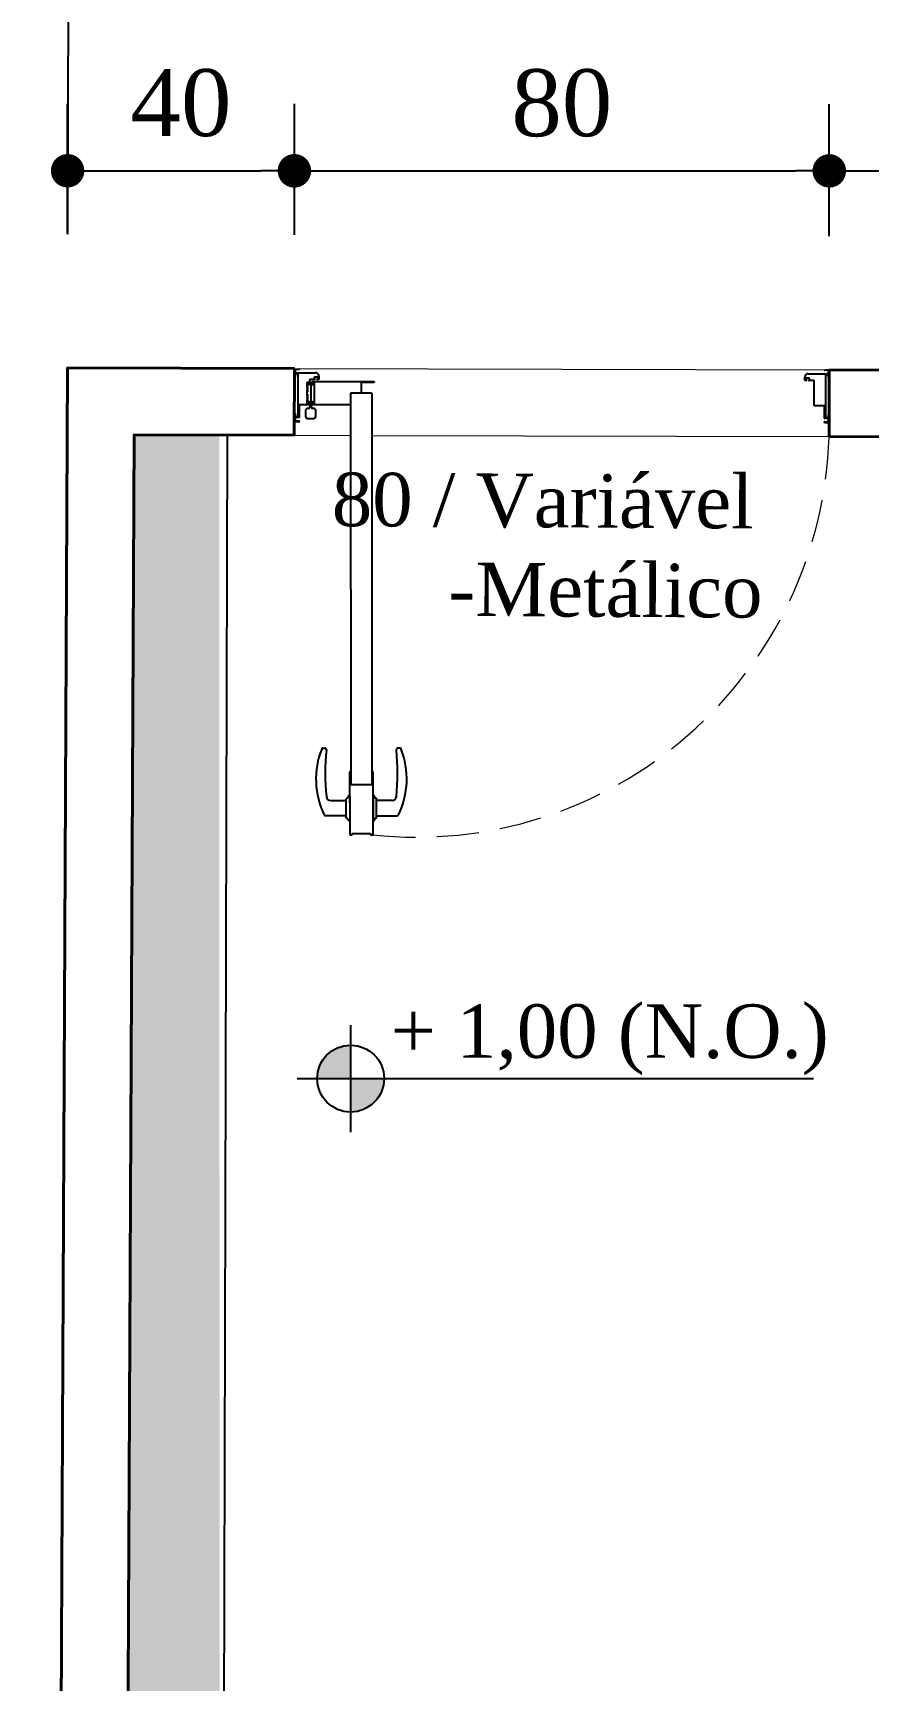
# Model space of a CAD drawing. Header units: millimetres. Extents: x 103208 to 171806, y -164 to 10038.
# Drawn here: x 107519.6 to 107644.5, y 7528.8 to 7775.2 of the extents above; entities that cross this region are included whole.
import ezdxf

# ---------------------------------------------------------------- set-up
doc = ezdxf.new("R2010")
doc.units = ezdxf.units.MM
doc.linetypes.add('HIDDEN', pattern=[9.525, 6.35, -3.175])
for name, color, linetype, lineweight in [('Hachura', 1, 'Continuous', 9), ('MEDIDAS', 7, 'Continuous', 0), ('Parede Corte', 4, 'Continuous', 40), ('Portas - Janelas', 2, 'Continuous', 20), ('Projeção Portas', 55, 'HIDDEN', 5)]:
    doc.layers.add(name, color=color, linetype=linetype, lineweight=lineweight)
for name, color, linetype in [('Hachuria - Moveis', 1, 'Continuous'), ('PN010', 1, 'Continuous'), ('Portas-Cotas', 2, 'Continuous'), ('Texto', 2, 'Continuous')]:
    doc.layers.add(name, color=color, linetype=linetype)
doc.styles.add('Valéria', font='romantic.ttf', dxfattribs={"height": 10})
doc.dimstyles.new('Cota - 50', dxfattribs={"dimtxt": 10, "dimasz": 5, "dimexe": 10, "dimexo": 20, "dimgap": 5, "dimtad": 1, "dimtxsty": 'Valéria', "dimblk": 'DOT', "dimcen": 0, "dimclrd": 12, "dimclre": 12, "dimclrt": 2, "dimazin": 2, "dimtfac": 1, "dimtix": 1, "dimtmove": 0, "dimatfit": 3, "dimldrblk": 'DOT', "dimfxl": 1, "dimarcsym": 0})

# ---------------------------------------------------------------- blocks, each defined once
blk = doc.blocks.new('_Dot')
at = {"color": 0, "linetype": 'ByBlock', "lineweight": -2}
blk.add_line((-0.5, 0), (-1, 0), dxfattribs=at)
at = {"color": 0, "linetype": 'ByBlock', "const_width": 0.5}
blk.add_lwpolyline([(-0.25, 0, 1), (0.25, 0, 1)], format="xyb", close=True, dxfattribs=at)
blk = doc.blocks.new('*D1095')
at = {"layer": 'Defpoints', "color": 0, "transparency": 16777216}
for p in [(109651.2, 7895.66), (107524.8, 7725.11, 9825), (109650.8, 7720.19, 9825)]:
    blk.add_point(p, dxfattribs=at)
at = {"layer": 'MEDIDAS', "color": 12, "lineweight": -2, "transparency": 16777216}
for p, q in [((107524.85, 7745.11), (107525.23, 7910.58)), ((109650.84, 7740.19), (109651.23, 7905.66)), ((107530.21, 7900.57), (109646.2, 7895.67))]:
    blk.add_line(p, q, dxfattribs=at)
at = {"layer": 'MEDIDAS', "color": 12, "lineweight": -2, "transparency": 16777216, "xscale": 5, "yscale": 5, "zscale": 5}
for p, rotation in [((107525.21, 7900.58), 179.8672790573392), ((109651.2, 7895.66), 359.8672790573391)]:
    blk.add_blockref('_Dot', p, dxfattribs=dict(at, rotation=rotation))
at = {"layer": 'MEDIDAS', "color": 2, "transparency": 16777216, "insert": (108588.23, 7908.27), "char_height": 10, "attachment_point": 5, "rotation": 359.8673, "style": 'Valéria'}
blk.add_mtext('2126', dxfattribs=at)
blk = doc.blocks.new('*D1097')
at = {"color": 12, "lineweight": -2, "transparency": 16777216}
for p, q in [((107504.8, 7725.11), (107350.93, 7725.11)), ((107360.93, 7720.11), (107360.93, 4968.15)), ((107491.64, 4963.15), (107350.93, 4963.15))]:
    blk.add_line(p, q, dxfattribs=at)
at = {"layer": 'Defpoints', "color": 0, "transparency": 16777216}
for p in [(107524.8, 7725.11, 9825), (107360.93, 4963.15), (107511.64, 4963.15, 9825)]:
    blk.add_point(p, dxfattribs=at)
at = {"color": 12, "lineweight": -2, "transparency": 16777216, "xscale": 5, "yscale": 5, "zscale": 5}
for p, rotation in [((107360.93, 7725.11), 90), ((107360.93, 4963.15), 270)]:
    blk.add_blockref('_Dot', p, dxfattribs=dict(at, rotation=rotation))
at = {"color": 2, "transparency": 16777216, "insert": (107350.78, 6344.13), "char_height": 10, "width": 46.8935, "attachment_point": 5, "rotation": 90, "style": 'Valéria'}
blk.add_mtext('2762', dxfattribs=at)
blk = doc.blocks.new('*D1151')
at = {"color": 12, "lineweight": -2, "transparency": 16777216}
for p, q in [((107524.8, 7745.11), (107524.8, 7764.61)), ((107558.72, 7745.03), (107558.72, 7764.61)), ((107529.8, 7754.61), (107553.72, 7754.61))]:
    blk.add_line(p, q, dxfattribs=at)
at = {"layer": 'Defpoints', "color": 0, "transparency": 16777216}
for p in [(107558.72, 7754.61), (107524.8, 7725.11, 9825), (107558.72, 7725.03, 9825)]:
    blk.add_point(p, dxfattribs=at)
at = {"color": 12, "lineweight": -2, "transparency": 16777216, "xscale": 5, "yscale": 5, "zscale": 5, "rotation": 180}
blk.add_blockref('_Dot', (107524.8, 7754.61), dxfattribs=at)
at = {"color": 12, "lineweight": -2, "transparency": 16777216, "xscale": 5, "yscale": 5, "zscale": 5}
blk.add_blockref('_Dot', (107558.72, 7754.61), dxfattribs=at)
at = {"color": 2, "transparency": 16777216, "insert": (107541.76, 7764.72), "char_height": 10, "attachment_point": 5, "style": 'Valéria'}
blk.add_mtext('40', dxfattribs=at)
blk = doc.blocks.new('*D1152')
at = {"color": 12, "lineweight": -2, "transparency": 16777216}
for p, q in [((107558.72, 7745.03), (107558.72, 7764.59)), ((107638.72, 7744.83), (107638.72, 7764.59)), ((107563.72, 7754.59), (107633.72, 7754.59))]:
    blk.add_line(p, q, dxfattribs=at)
at = {"layer": 'Defpoints', "color": 0, "transparency": 16777216}
for p in [(107638.72, 7754.59), (107558.72, 7725.03, 9825), (107638.72, 7724.83, 9825)]:
    blk.add_point(p, dxfattribs=at)
at = {"color": 12, "lineweight": -2, "transparency": 16777216, "xscale": 5, "yscale": 5, "zscale": 5, "rotation": 180}
blk.add_blockref('_Dot', (107558.72, 7754.59), dxfattribs=at)
at = {"color": 12, "lineweight": -2, "transparency": 16777216, "xscale": 5, "yscale": 5, "zscale": 5}
blk.add_blockref('_Dot', (107638.72, 7754.59), dxfattribs=at)
at = {"color": 2, "transparency": 16777216, "insert": (107598.72, 7764.7), "char_height": 10, "attachment_point": 5, "style": 'Valéria'}
blk.add_mtext('80', dxfattribs=at)
blk = doc.blocks.new('*D1153')
at = {"color": 12, "lineweight": -2, "transparency": 16777216}
for p, q in [((107638.72, 7744.83), (107638.72, 7764.59)), ((107675.78, 7744.74), (107675.78, 7764.59)), ((107643.72, 7754.59), (107670.78, 7754.59))]:
    blk.add_line(p, q, dxfattribs=at)
at = {"layer": 'Defpoints', "color": 0, "transparency": 16777216}
for p in [(107675.78, 7754.59), (107638.72, 7724.83, 9825), (107675.78, 7724.74, 9825)]:
    blk.add_point(p, dxfattribs=at)
at = {"color": 12, "lineweight": -2, "transparency": 16777216, "xscale": 5, "yscale": 5, "zscale": 5, "rotation": 180}
blk.add_blockref('_Dot', (107638.72, 7754.59), dxfattribs=at)
at = {"color": 12, "lineweight": -2, "transparency": 16777216, "xscale": 5, "yscale": 5, "zscale": 5}
blk.add_blockref('_Dot', (107675.78, 7754.59), dxfattribs=at)
at = {"color": 2, "transparency": 16777216, "insert": (107657.25, 7764.69), "char_height": 10, "attachment_point": 5, "style": 'Valéria'}
blk.add_mtext('37', dxfattribs=at)
blk = doc.blocks.new('*D1123')
at = {"color": 12, "lineweight": -2, "transparency": 16777216}
for p, q in [((107468.18, 7730.11), (107468.18, 7735.11)), ((107504.8, 7725.11), (107458.18, 7725.11)), ((107468.18, 7715.06), (107468.18, 7725.11)), ((107503.69, 7715.06), (107458.18, 7715.06)), ((107468.18, 7710.06), (107468.18, 7705.06))]:
    blk.add_line(p, q, dxfattribs=at)
at = {"layer": 'Defpoints', "color": 0, "transparency": 16777216}
for p in [(107468.18, 7725.11), (107524.8, 7725.11, 9825), (107523.69, 7715.06, 9825)]:
    blk.add_point(p, dxfattribs=at)
at = {"color": 12, "lineweight": -2, "transparency": 16777216, "xscale": 5, "yscale": 5, "zscale": 5}
for p, rotation in [((107468.18, 7725.11), 270), ((107468.18, 7715.06), 90)]:
    blk.add_blockref('_Dot', p, dxfattribs=dict(at, rotation=rotation))
at = {"color": 2, "transparency": 16777216, "insert": (107458.07, 7720.08), "char_height": 10, "attachment_point": 5, "rotation": 90, "style": 'Valéria'}
blk.add_mtext('10', dxfattribs=at)
blk = doc.blocks.new('*D1235')
at = {"color": 12, "lineweight": -2, "transparency": 16777216}
for p, q in [((107514.75, 7715.06), (107459.26, 7715.06)), ((107469.26, 7710.06), (107469.26, 7232.06)), ((107512.43, 7227.06), (107459.26, 7227.06))]:
    blk.add_line(p, q, dxfattribs=at)
at = {"layer": 'Defpoints', "color": 0, "transparency": 16777216}
for p in [(107534.75, 7715.06, 9825), (107469.26, 7227.06), (107532.43, 7227.06, 9825)]:
    blk.add_point(p, dxfattribs=at)
at = {"color": 12, "lineweight": -2, "transparency": 16777216, "xscale": 5, "yscale": 5, "zscale": 5}
for p, rotation in [((107469.26, 7715.06), 90), ((107469.26, 7227.06), 270)]:
    blk.add_blockref('_Dot', p, dxfattribs=dict(at, rotation=rotation))
at = {"color": 2, "transparency": 16777216, "insert": (107459.07, 7471.06), "char_height": 10, "attachment_point": 5, "rotation": 90, "style": 'Valéria'}
blk.add_mtext('503', dxfattribs=at)

msp = doc.modelspace()

# ---------------------------------------------------------------- hatches: boundary and pattern name
h = msp.add_hatch()
h.set_pattern_fill('GRASS2', color=74, scale=15, pattern_type=2)
h.set_pattern_definition([(360, (11659.211, -683.704), (15, 15), [2.25, -0.45, 0.6, -0.45, 2.25, -9]), (360, (11658.461, -683.254), (15, 15), [1.5, -1.125, 2.25, -1.125, 1.5, -7.5]), (360, (11663.711, -677.254), (15, 15), [1.875, -0.75, 1.875, -10.5]), (360, (11656.211, -674.254), (15, 15), [0.75, -1.5, 0.75, -12]), (90, (11657.711, -674.254), (-15, 15), [1.35, -13.65]), (90, (11662.211, -683.254), (-15, 15), [1.5, -13.5]), (90, (11665.961, -677.254), (-15, 15), [1.5, -13.5]), (45, (11664.161, -683.404), (1e-14, 15), [1.5, -19.7132034]), (135, (11660.261, -683.404), (-15, 1e-14), [1.5, -19.7132034]), (63.434949, (11663.711, -683.3285), (8e-10, 15), [1.5, -32.0410197]), (75.9637565, (11662.961, -683.2535), (5e-10, 15), [1.5, -60.3465844]), (75.9637565, (11666.711, -677.2535), (5e-10, 15), [1.2, -60.6465844]), (75.9637565, (11658.011, -674.2535), (5e-10, 15), [1.05, -60.7965844]), (104.0362435, (11661.461, -683.2535), (-5e-10, 15), [1.5, -60.3465844]), (104.0362435, (11665.211, -677.2535), (-5e-10, 15), [1.2, -60.6465844]), (104.0362435, (11657.411, -674.2535), (-5e-10, 15), [1.05, -60.7965844]), (116.565051, (11660.711, -683.3285), (-6e-09, 15), [1.5, -32.041002])])
h.paths.add_polyline_path([(107547.6193, 7276.99182), (107547.48441, 7715.08664), (107534.77236, 7715.08664), (107532.6666, 7277.0631)])
at = {"layer": 'Portas - Janelas'}
h = msp.add_hatch(color=256, dxfattribs=at)
edge = h.paths.add_edge_path()
edge.add_arc((107567.13191, 7618.8003), 5, 90, 180)
edge.add_line((107562.13191, 7618.8003), (107567.13191, 7618.8003))
edge.add_line((107567.13191, 7618.8003), (107567.13191, 7623.8003))
edge = h.paths.add_edge_path()
edge.add_arc((107567.13191, 7618.8003), 5, 270, 360)
edge.add_line((107572.13191, 7618.8003), (107567.13191, 7618.8003))
edge.add_line((107567.13191, 7618.8003), (107567.13191, 7613.8003))

# ---------------------------------------------------------------- linework, layer by layer
for p, q in [((107546.43681, 7725.05807, 9825), (107546.43681, 7725.05807, 9825)), ((107547.6193, 7276.99182, 9825), (107548.69306, 7715.05251, 9825))]:
    msp.add_line(p, q)
at = {"color": 1}
for p, q in [((107558.84025, 7724.84959, 9825), (107558.84026, 7724.84959, 9825)), ((107558.84026, 7724.84959, 9825), (107558.84037, 7724.44959, 9825)), ((107558.89025, 7724.8996, 9825), (107558.89024, 7724.8996, 9825)), ((107559.30365, 7724.89971, 9825), (107558.89025, 7724.8996, 9825)), ((107559.35366, 7724.84973, 9825), (107559.30365, 7724.89971, 9825)), ((107559.44025, 7724.89975, 9825), (107559.35366, 7724.84973, 9825)), ((107559.44022, 7724.99975, 9825), (107559.44025, 7724.89975, 9825)), ((107638.01387, 7724.75157, 9825), (107638.01384, 7724.85157, 9825)), ((107638.10048, 7724.70159, 9825), (107638.01387, 7724.75157, 9825)), ((107638.15047, 7724.7516, 9825), (107638.10048, 7724.70159, 9825)), ((107638.56387, 7724.75172, 9825), (107638.15047, 7724.7516, 9825)), ((107638.61399, 7724.30173, 9825), (107638.61389, 7724.70173, 9825)), ((107558.79055, 7723.76958, 9825), (107558.71432, 7723.76956, 9825)), ((107558.79054, 7723.76958, 9825), (107558.79055, 7723.76958, 9825)), ((107558.84037, 7724.44959, 9825), (107558.84036, 7724.44959, 9825)), ((107559.29042, 7724.24971, 9825), (107558.84042, 7724.24959, 9825)), ((107558.84042, 7724.24959, 9825), (107558.84054, 7723.81959, 9825)), ((107558.84054, 7723.81959, 9825), (107558.84053, 7723.81959, 9825)), ((107558.89037, 7724.3996, 9825), (107558.89038, 7724.3996, 9825)), ((107558.89038, 7724.3996, 9825), (107559.30378, 7724.39971, 9825)), ((107559.29212, 7717.89971, 9825), (107559.29042, 7724.24971, 9825)), ((107559.30378, 7724.39971, 9825), (107559.35377, 7724.44973, 9825)), ((107559.35377, 7724.44973, 9825), (107559.44038, 7724.39975, 9825)), ((107559.44038, 7724.39975, 9825), (107561.87038, 7724.4004, 9825)), ((107560.58094, 7722.32006, 9825), (107560.55095, 7722.29005, 9825)), ((107560.55095, 7722.29005, 9825), (107560.58095, 7722.26006, 9825)), ((107560.58095, 7722.26006, 9825), (107560.55096, 7722.23005, 9825)), ((107560.55096, 7722.23005, 9825), (107560.58097, 7722.20006, 9825)), ((107560.58097, 7722.20006, 9825), (107560.55098, 7722.17005, 9825)), ((107560.55098, 7722.17005, 9825), (107560.58099, 7722.14006, 9825)), ((107560.58099, 7722.14006, 9825), (107560.55099, 7722.11005, 9825)), ((107560.82077, 7722.93012, 9825), (107560.58078, 7722.93006, 9825)), ((107560.58078, 7722.93006, 9825), (107560.58094, 7722.32006, 9825)), ((107560.6058, 7722.85177, 9844), (107560.60594, 7722.30177, 9844)), ((107560.60594, 7722.30177, 9844), (107560.65596, 7722.25178, 9844)), ((107560.76578, 7722.90181, 9844), (107560.65578, 7722.90178, 9844)), ((107560.65596, 7722.25178, 9844), (107560.65604, 7721.92678, 9844)), ((107560.81586, 7722.62683, 9844), (107560.8158, 7722.85183, 9844)), ((107560.82085, 7722.66012, 9825), (107560.82077, 7722.93012, 9825)), ((107560.82084, 7722.66012, 9825), (107560.82085, 7722.66012, 9825)), ((107560.86763, 7722.63526, 9825), (107560.86762, 7722.63526, 9825)), ((107560.99083, 7722.71841, 9825), (107560.86763, 7722.63526, 9825)), ((107561.01585, 7722.66775, 9844), (107560.89383, 7722.5854, 9844)), ((107561.76565, 7723.38037, 9825), (107560.99065, 7723.38017, 9825)), ((107560.99065, 7723.38017, 9825), (107560.99083, 7722.71841, 9825)), ((107561.01576, 7722.97688, 9844), (107561.01585, 7722.66775, 9844)), ((107561.2858, 7722.82766, 9844), (107561.10111, 7723.01226, 9844)), ((107561.23588, 7722.52694, 9844), (107561.28587, 7722.57695, 9844)), ((107561.23653, 7720.12694, 9844), (107561.23588, 7722.52694, 9844)), ((107561.28587, 7722.57695, 9844), (107561.2858, 7722.82766, 9844)), ((107561.31073, 7723.08025, 9825), (107570.67073, 7723.08276, 9825)), ((107561.31084, 7722.68739, 9825), (107561.31073, 7723.08025, 9825)), ((107561.40289, 7722.63882, 9825), (107561.31084, 7722.68739, 9825)), ((107561.72077, 7722.93036, 9825), (107561.48077, 7722.9303, 9825)), ((107561.48077, 7722.9303, 9825), (107561.48084, 7722.6803, 9825)), ((107562.24056, 7723.7305, 9825), (107561.69056, 7723.73035, 9825)), ((107561.69056, 7723.73035, 9825), (107561.69063, 7723.48035, 9825)), ((107561.69063, 7723.48035, 9825), (107561.81563, 7723.48039, 9825)), ((107561.72094, 7722.32036, 9825), (107561.72077, 7722.93036, 9825)), ((107561.75095, 7722.29037, 9825), (107561.72094, 7722.32036, 9825)), ((107561.72095, 7722.26036, 9825), (107561.75095, 7722.29037, 9825)), ((107561.75096, 7722.23037, 9825), (107561.72095, 7722.26036, 9825)), ((107561.72097, 7722.20036, 9825), (107561.75096, 7722.23037, 9825)), ((107561.75098, 7722.17037, 9825), (107561.72097, 7722.20036, 9825)), ((107561.72099, 7722.14036, 9825), (107561.75098, 7722.17037, 9825)), ((107561.75099, 7722.11037, 9825), (107561.72099, 7722.14036, 9825)), ((107561.76565, 7723.38037, 9825), (107561.76565, 7723.38037, 9825)), ((107561.81563, 7723.48039, 9825), (107561.81564, 7723.43039, 9825)), ((107561.81564, 7723.43039, 9825), (107561.81563, 7723.43039, 9825)), ((107561.87038, 7724.4004, 9825), (107561.87038, 7724.4004, 9825)), ((107562.11563, 7723.48047, 9825), (107562.24063, 7723.4805, 9825)), ((107562.11564, 7723.43047, 9825), (107562.11563, 7723.48047, 9825)), ((107562.11563, 7723.43047, 9825), (107562.11564, 7723.43047, 9825)), ((107562.39065, 7723.38054, 9825), (107562.16565, 7723.38048, 9825)), ((107562.16565, 7723.38048, 9825), (107562.16565, 7723.38048, 9825)), ((107562.24063, 7723.4805, 9825), (107562.24056, 7723.7305, 9825)), ((107562.39052, 7723.88054, 9825), (107562.39052, 7723.88054, 9825)), ((107562.39052, 7723.88054, 9825), (107562.39065, 7723.38054, 9825)), ((107570.67077, 7722.93276, 9825), (107568.72077, 7722.93224, 9825)), ((107568.72077, 7722.93224, 9825), (107568.7212, 7721.33224, 9825)), ((107570.67073, 7723.08276, 9825), (107570.67077, 7722.93276, 9825)), ((107635.06427, 7723.23078, 9825), (107635.06414, 7723.73078, 9825)), ((107635.28928, 7723.23084, 9825), (107635.06427, 7723.23078, 9825)), ((107635.76418, 7723.58096, 9825), (107635.21418, 7723.58082, 9825)), ((107635.21418, 7723.58082, 9825), (107635.21425, 7723.33082, 9825)), ((107635.21425, 7723.33082, 9825), (107635.33925, 7723.33085, 9825)), ((107635.33925, 7723.33085, 9825), (107635.33927, 7723.28085, 9825)), ((107635.58401, 7724.25092, 9825), (107638.014, 7724.25157, 9825)), ((107635.63925, 7723.33093, 9825), (107635.76425, 7723.33096, 9825)), ((107635.63927, 7723.28093, 9825), (107635.63925, 7723.33093, 9825)), ((107636.46427, 7723.23115, 9825), (107635.68927, 7723.23094, 9825)), ((107635.76425, 7723.33096, 9825), (107635.76418, 7723.58096, 9825)), ((107636.46529, 7719.43115, 9825), (107636.46427, 7723.23115, 9825)), ((107638.014, 7724.25157, 9825), (107638.10059, 7724.30159, 9825)), ((107638.10059, 7724.30159, 9825), (107638.1506, 7724.2516, 9825)), ((107638.1506, 7724.2516, 9825), (107638.564, 7724.25172, 9825)), ((107638.61404, 7724.10173, 9825), (107638.16404, 7724.10161, 9825)), ((107638.16404, 7724.10161, 9825), (107638.16578, 7717.70161, 9825)), ((107638.61416, 7723.67173, 9825), (107638.61404, 7724.10173, 9825)), ((107638.7142, 7723.62176, 9825), (107638.66417, 7723.62174, 9825)), ((107560.55099, 7722.11005, 9825), (107560.581, 7722.08006, 9825)), ((107560.581, 7722.08006, 9825), (107560.55101, 7722.05005, 9825)), ((107560.55101, 7722.05005, 9825), (107560.58102, 7722.02006, 9825)), ((107560.58102, 7722.02006, 9825), (107560.55103, 7721.99005, 9825)), ((107560.55103, 7721.99005, 9825), (107560.58104, 7721.96006, 9825)), ((107560.58104, 7721.96006, 9825), (107560.55104, 7721.93005, 9825)), ((107560.55104, 7721.93005, 9825), (107560.58105, 7721.90006, 9825)), ((107560.58105, 7721.90006, 9825), (107560.55106, 7721.87005, 9825)), ((107560.55106, 7721.87005, 9825), (107560.58107, 7721.84006, 9825)), ((107560.58107, 7721.84006, 9825), (107560.55108, 7721.81005, 9825)), ((107560.55108, 7721.81005, 9825), (107560.58108, 7721.78006, 9825)), ((107560.58108, 7721.78006, 9825), (107560.55109, 7721.75005, 9825)), ((107560.55109, 7721.75005, 9825), (107560.5811, 7721.72006, 9825)), ((107560.5811, 7721.72006, 9825), (107560.55111, 7721.69005, 9825)), ((107560.55111, 7721.69005, 9825), (107560.58112, 7721.66006, 9825)), ((107560.58112, 7721.66006, 9825), (107560.55112, 7721.63005, 9825)), ((107560.55112, 7721.63005, 9825), (107560.58113, 7721.60006, 9825)), ((107560.5812, 7721.36006, 9825), (107560.5512, 7721.33005, 9825)), ((107560.5512, 7721.33005, 9825), (107560.58121, 7721.30006, 9825)), ((107560.58128, 7721.06006, 9825), (107560.55128, 7721.03005, 9825)), ((107560.55128, 7721.03005, 9825), (107560.58129, 7721.00006, 9825)), ((107560.58129, 7721.00006, 9825), (107560.5513, 7720.97005, 9825)), ((107560.5513, 7720.97005, 9825), (107560.58131, 7720.94006, 9825)), ((107560.58131, 7720.94006, 9825), (107560.55132, 7720.91005, 9825)), ((107560.55132, 7720.91005, 9825), (107560.58132, 7720.88006, 9825)), ((107560.58132, 7720.88006, 9825), (107560.55133, 7720.85005, 9825)), ((107560.55133, 7720.85005, 9825), (107560.58134, 7720.82006, 9825)), ((107560.58134, 7720.82006, 9825), (107560.55135, 7720.79005, 9825)), ((107560.55135, 7720.79005, 9825), (107560.58136, 7720.76006, 9825)), ((107560.58136, 7720.76006, 9825), (107560.55136, 7720.73005, 9825)), ((107560.55136, 7720.73005, 9825), (107560.58137, 7720.70006, 9825)), ((107560.58137, 7720.70006, 9825), (107560.55138, 7720.67005, 9825)), ((107560.55138, 7720.67005, 9825), (107560.58139, 7720.64006, 9825)), ((107560.58139, 7720.64006, 9825), (107560.5514, 7720.61005, 9825)), ((107560.5514, 7720.61005, 9825), (107560.58141, 7720.58006, 9825)), ((107560.58141, 7720.58006, 9825), (107560.55141, 7720.55005, 9825)), ((107560.55141, 7720.55005, 9825), (107560.58142, 7720.52006, 9825)), ((107560.58142, 7720.52006, 9825), (107560.55143, 7720.49005, 9825)), ((107560.55143, 7720.49005, 9825), (107560.58144, 7720.46006, 9825)), ((107560.58144, 7720.46006, 9825), (107560.55145, 7720.43005, 9825)), ((107560.55145, 7720.43005, 9825), (107560.58145, 7720.40006, 9825)), ((107560.58145, 7720.40006, 9825), (107560.55146, 7720.37005, 9825)), ((107560.55146, 7720.37005, 9825), (107560.58147, 7720.34006, 9825)), ((107560.58113, 7721.60006, 9825), (107560.5812, 7721.36006, 9825)), ((107560.58121, 7721.30006, 9825), (107560.58128, 7721.06006, 9825)), ((107560.58147, 7720.34006, 9825), (107560.58163, 7719.73006, 9825)), ((107560.58163, 7719.73006, 9825), (107560.82163, 7719.73012, 9825)), ((107560.65645, 7720.40178, 9844), (107560.60647, 7720.35177, 9844)), ((107560.60647, 7720.35177, 9844), (107560.60661, 7719.80177, 9844)), ((107560.65604, 7721.92678, 9844), (107560.70606, 7721.8768, 9844)), ((107560.70606, 7721.8768, 9844), (107560.65607, 7721.82678, 9844)), ((107560.65607, 7721.82678, 9844), (107560.65617, 7721.47266, 9844)), ((107560.65624, 7721.18749, 9844), (107560.65634, 7720.82678, 9844)), ((107560.65634, 7720.82678, 9844), (107560.70635, 7720.7768, 9844)), ((107560.70635, 7720.7768, 9844), (107560.65637, 7720.72678, 9844)), ((107560.65637, 7720.72678, 9844), (107560.65645, 7720.40178, 9844)), ((107560.65663, 7719.75178, 9844), (107560.76663, 7719.75181, 9844)), ((107560.81661, 7719.80183, 9844), (107560.81655, 7720.02683, 9844)), ((107560.82156, 7720.00012, 9825), (107560.82155, 7720.00012, 9825)), ((107560.82163, 7719.73012, 9825), (107560.82156, 7720.00012, 9825)), ((107560.86887, 7720.02462, 9825), (107560.86887, 7720.02463, 9825)), ((107560.86887, 7720.02463, 9825), (107560.99158, 7719.93553, 9825)), ((107560.8945, 7720.0683, 9844), (107561.01656, 7719.98602, 9844)), ((107560.99158, 7719.93553, 9825), (107560.99167, 7719.58017, 9825)), ((107561.01656, 7719.98602, 9844), (107561.01676, 7719.25388, 9844)), ((107561.28654, 7720.07695, 9844), (107561.23653, 7720.12694, 9844)), ((107561.28676, 7719.25395, 9844), (107561.28654, 7720.07695, 9844)), ((107561.31157, 7719.97311, 9825), (107561.4036, 7720.02173, 9825)), ((107561.31167, 7719.58025, 9825), (107561.31157, 7719.97311, 9825)), ((107561.48157, 7719.9803, 9825), (107561.48163, 7719.7303, 9825)), ((107561.48163, 7719.7303, 9825), (107561.72163, 7719.73036, 9825)), ((107561.721, 7722.08036, 9825), (107561.75099, 7722.11037, 9825)), ((107561.75101, 7722.05037, 9825), (107561.721, 7722.08036, 9825)), ((107561.72102, 7722.02036, 9825), (107561.75101, 7722.05037, 9825)), ((107561.75103, 7721.99037, 9825), (107561.72102, 7722.02036, 9825)), ((107561.72104, 7721.96036, 9825), (107561.75103, 7721.99037, 9825)), ((107561.75104, 7721.93037, 9825), (107561.72104, 7721.96036, 9825)), ((107561.72105, 7721.90036, 9825), (107561.75104, 7721.93037, 9825)), ((107561.75106, 7721.87037, 9825), (107561.72105, 7721.90036, 9825)), ((107561.72107, 7721.84036, 9825), (107561.75106, 7721.87037, 9825)), ((107561.75108, 7721.81037, 9825), (107561.72107, 7721.84036, 9825)), ((107561.72108, 7721.78036, 9825), (107561.75108, 7721.81037, 9825)), ((107561.75109, 7721.75037, 9825), (107561.72108, 7721.78036, 9825)), ((107561.7211, 7721.72036, 9825), (107561.75109, 7721.75037, 9825)), ((107561.75111, 7721.69037, 9825), (107561.7211, 7721.72036, 9825)), ((107561.72112, 7721.66036, 9825), (107561.75111, 7721.69037, 9825)), ((107561.75112, 7721.63037, 9825), (107561.72112, 7721.66036, 9825)), ((107561.72113, 7721.60036, 9825), (107561.75112, 7721.63037, 9825)), ((107561.7212, 7721.36036, 9825), (107561.72113, 7721.60036, 9825)), ((107561.7512, 7721.33037, 9825), (107561.7212, 7721.36036, 9825)), ((107561.72121, 7721.30036, 9825), (107561.7512, 7721.33037, 9825)), ((107561.72128, 7721.06036, 9825), (107561.72121, 7721.30036, 9825)), ((107561.75128, 7721.03037, 9825), (107561.72128, 7721.06036, 9825)), ((107561.72129, 7721.00036, 9825), (107561.75128, 7721.03037, 9825)), ((107561.7513, 7720.97037, 9825), (107561.72129, 7721.00036, 9825)), ((107561.72131, 7720.94036, 9825), (107561.7513, 7720.97037, 9825)), ((107561.75132, 7720.91037, 9825), (107561.72131, 7720.94036, 9825)), ((107561.72132, 7720.88036, 9825), (107561.75132, 7720.91037, 9825)), ((107561.75133, 7720.85037, 9825), (107561.72132, 7720.88036, 9825)), ((107561.72134, 7720.82036, 9825), (107561.75133, 7720.85037, 9825)), ((107561.75135, 7720.79037, 9825), (107561.72134, 7720.82036, 9825)), ((107561.72136, 7720.76036, 9825), (107561.75135, 7720.79037, 9825)), ((107561.75136, 7720.73037, 9825), (107561.72136, 7720.76036, 9825)), ((107561.72137, 7720.70036, 9825), (107561.75136, 7720.73037, 9825)), ((107561.75138, 7720.67037, 9825), (107561.72137, 7720.70036, 9825)), ((107561.72139, 7720.64036, 9825), (107561.75138, 7720.67037, 9825)), ((107561.7514, 7720.61037, 9825), (107561.72139, 7720.64036, 9825)), ((107561.72141, 7720.58036, 9825), (107561.7514, 7720.61037, 9825)), ((107561.75141, 7720.55037, 9825), (107561.72141, 7720.58036, 9825)), ((107561.72142, 7720.52036, 9825), (107561.75141, 7720.55037, 9825)), ((107561.75143, 7720.49037, 9825), (107561.72142, 7720.52036, 9825)), ((107561.72144, 7720.46036, 9825), (107561.75143, 7720.49037, 9825)), ((107561.75145, 7720.43037, 9825), (107561.72144, 7720.46036, 9825)), ((107561.72145, 7720.40036, 9825), (107561.75145, 7720.43037, 9825)), ((107561.75146, 7720.37037, 9825), (107561.72145, 7720.40036, 9825)), ((107561.72147, 7720.34036, 9825), (107561.75146, 7720.37037, 9825)), ((107561.72163, 7719.73036, 9825), (107561.72147, 7720.34036, 9825)), ((107570.3212, 7721.33267, 9825), (107567.12974, 7721.33181, 9825)), ((107567.12974, 7721.33181, 9825), (107567.14545, 7662.76203, 9825)), ((107570.3112, 7721.33267, 9825), (107570.32691, 7662.76288, 9825)), ((107558.84201, 7718.27959, 9825), (107558.84202, 7718.27959, 9825)), ((107558.84202, 7718.27959, 9825), (107558.84214, 7717.84959, 9825)), ((107558.84214, 7717.84959, 9825), (107559.24214, 7717.8497, 9825)), ((107558.84218, 7717.64959, 9825), (107558.84219, 7717.64959, 9825)), ((107558.84219, 7717.64959, 9825), (107558.8423, 7717.24959, 9825)), ((107558.8423, 7717.24959, 9825), (107558.84229, 7717.24959, 9825)), ((107558.89218, 7717.6996, 9825), (107558.89217, 7717.6996, 9825)), ((107559.30558, 7717.69971, 9825), (107558.89218, 7717.6996, 9825)), ((107558.8923, 7717.1996, 9825), (107558.89231, 7717.1996, 9825)), ((107558.89231, 7717.1996, 9825), (107559.30571, 7717.19971, 9825)), ((107559.24214, 7717.8497, 9825), (107559.24213, 7717.8497, 9825)), ((107559.29212, 7717.89971, 9825), (107559.29212, 7717.89971, 9825)), ((107559.35559, 7717.64973, 9825), (107559.30558, 7717.69971, 9825)), ((107559.30571, 7717.19971, 9825), (107559.3557, 7717.24973, 9825)), ((107559.44218, 7717.69975, 9825), (107559.35559, 7717.64973, 9825)), ((107559.3557, 7717.24973, 9825), (107559.44231, 7717.19975, 9825)), ((107560.99167, 7719.58017, 9825), (107559.44167, 7719.57975, 9825)), ((107559.44167, 7719.57975, 9825), (107559.44218, 7717.69975, 9825)), ((107559.44231, 7717.19975, 9825), (107559.44234, 7717.09975, 9825)), ((107560.40189, 7718.75372, 9844), (107560.40214, 7717.85372, 9844)), ((107560.81681, 7719.05383, 9844), (107560.70181, 7719.0538, 9844)), ((107560.70222, 7717.5538, 9844), (107561.60222, 7717.55404, 9844)), ((107567.13021, 7719.58181, 9825), (107561.31167, 7719.58025, 9825)), ((107561.60181, 7719.05404, 9844), (107561.48681, 7719.05401, 9844)), ((107561.90214, 7717.85412, 9844), (107561.90189, 7718.75412, 9844)), ((107638.01529, 7719.43157, 9825), (107636.46529, 7719.43115, 9825)), ((107638.0158, 7717.55157, 9825), (107638.01529, 7719.43157, 9825)), ((107638.10241, 7717.50159, 9825), (107638.0158, 7717.55157, 9825)), ((107638.1524, 7717.5516, 9825), (107638.10241, 7717.50159, 9825)), ((107638.5658, 7717.55172, 9825), (107638.1524, 7717.5516, 9825)), ((107638.16578, 7717.70161, 9825), (107638.61576, 7717.70173, 9825)), ((107638.61576, 7717.70173, 9825), (107638.61564, 7718.15173, 9825)), ((107638.61593, 7717.10173, 9825), (107638.61581, 7717.50173, 9825)), ((107638.66562, 7718.20174, 9825), (107638.71562, 7718.20176, 9825)), ((107559.39235, 7717.04974, 9825), (107558.69785, 7717.04955, 9825)), ((107559.39235, 7717.04974, 9825), (107559.39235, 7717.04974, 9825)), ((107559.44234, 7717.09975, 9825), (107559.44233, 7717.09975, 9825)), ((107638.01593, 7717.05157, 9825), (107638.10252, 7717.10159, 9825)), ((107638.01597, 7716.90157, 9825), (107638.01593, 7717.05157, 9825)), ((107638.76597, 7716.90177, 9825), (107638.01597, 7716.90157, 9825)), ((107638.10252, 7717.10159, 9825), (107638.15253, 7717.0516, 9825)), ((107638.15253, 7717.0516, 9825), (107638.56593, 7717.05172, 9825)), ((107563.03627, 7668.25092, 9825), (107563.25157, 7668.25098, 9825)), ((107574.43461, 7668.25398, 9825), (107574.2193, 7668.25392, 9825)), ((107567.13639, 7664.71202, 9825), (107566.98639, 7664.71198, 9825)), ((107566.98639, 7664.71198, 9825), (107566.98892, 7655.25198, 9825)), ((107567.13691, 7662.76202, 9825), (107567.13639, 7664.71202, 9825)), ((107570.48639, 7664.71292, 9825), (107570.33639, 7664.71288, 9825)), ((107570.33639, 7664.71288, 9825), (107570.33691, 7662.76288, 9825)), ((107570.48892, 7655.25292, 9825), (107570.48639, 7664.71292, 9825)), ((107566.48754, 7660.40185, 9825), (107566.48748, 7660.65185, 9825)), ((107566.58745, 7660.75188, 9825), (107566.59745, 7660.75188, 9825)), ((107566.98737, 7661.06198, 9825), (107566.98834, 7657.44198, 9825)), ((107570.33691, 7662.76288, 9825), (107567.13691, 7662.76202, 9825)), ((107570.48737, 7661.06292, 9825), (107570.48834, 7657.44292, 9825)), ((107570.88745, 7660.75303, 9825), (107570.87745, 7660.75303, 9825)), ((107570.98754, 7660.40306, 9825), (107570.98748, 7660.65306, 9825)), ((107566.48816, 7658.10185, 9825), (107563.4204, 7658.10103, 9825)), ((107564.1526, 7660.40122, 9825), (107566.48754, 7660.40185, 9825)), ((107566.48823, 7657.85185, 9825), (107566.48754, 7660.40185, 9825)), ((107573.32248, 7660.40368, 9825), (107570.98754, 7660.40306, 9825)), ((107570.98823, 7657.85306, 9825), (107570.98754, 7660.40306, 9825)), ((107570.98816, 7658.10306, 9825), (107574.05592, 7658.10388, 9825)), ((107566.59825, 7657.75188, 9825), (107566.58825, 7657.75188, 9825)), ((107570.87825, 7657.75303, 9825), (107570.88825, 7657.75303, 9825)), ((107566.98892, 7655.25198, 9825), (107567.38178, 7655.25209, 9825)), ((107567.38173, 7655.45209, 9825), (107567.74887, 7655.45219, 9825)), ((107567.38178, 7655.25209, 9825), (107567.38173, 7655.45209, 9825)), ((107567.74887, 7655.45219, 9825), (107567.77886, 7655.48219, 9825)), ((107567.77886, 7655.48219, 9825), (107567.80887, 7655.4522, 9825)), ((107567.80887, 7655.4522, 9825), (107567.83886, 7655.48221, 9825)), ((107567.83886, 7655.48221, 9825), (107567.86887, 7655.45222, 9825)), ((107567.86887, 7655.45222, 9825), (107567.89886, 7655.48223, 9825)), ((107567.89886, 7655.48223, 9825), (107567.92887, 7655.45224, 9825)), ((107567.92887, 7655.45224, 9825), (107567.95886, 7655.48224, 9825)), ((107567.95886, 7655.48224, 9825), (107567.98887, 7655.45225, 9825)), ((107567.98887, 7655.45225, 9825), (107568.01886, 7655.48226, 9825)), ((107568.01886, 7655.48226, 9825), (107568.04887, 7655.45227, 9825)), ((107568.04887, 7655.45227, 9825), (107568.07886, 7655.48228, 9825)), ((107568.07886, 7655.48228, 9825), (107568.10887, 7655.45228, 9825)), ((107568.10887, 7655.45228, 9825), (107568.13886, 7655.48229, 9825)), ((107568.13886, 7655.48229, 9825), (107568.16887, 7655.4523, 9825)), ((107568.16887, 7655.4523, 9825), (107568.19886, 7655.48231, 9825)), ((107568.19886, 7655.48231, 9825), (107568.22887, 7655.45232, 9825)), ((107568.22887, 7655.45232, 9825), (107568.25886, 7655.48232, 9825)), ((107568.25886, 7655.48232, 9825), (107568.28887, 7655.45233, 9825)), ((107568.28887, 7655.45233, 9825), (107568.31886, 7655.48234, 9825)), ((107568.31886, 7655.48234, 9825), (107568.34887, 7655.45235, 9825)), ((107568.34887, 7655.45235, 9825), (107568.37886, 7655.48236, 9825)), ((107568.37886, 7655.48236, 9825), (107568.40887, 7655.45236, 9825)), ((107568.40887, 7655.45236, 9825), (107568.43886, 7655.48237, 9825)), ((107568.43886, 7655.48237, 9825), (107568.46887, 7655.45238, 9825)), ((107568.46887, 7655.45238, 9825), (107569.00887, 7655.45252, 9825)), ((107569.00887, 7655.45252, 9825), (107569.03886, 7655.48253, 9825)), ((107569.03886, 7655.48253, 9825), (107569.06887, 7655.45254, 9825)), ((107569.06887, 7655.45254, 9825), (107569.09886, 7655.48255, 9825)), ((107569.09886, 7655.48255, 9825), (107569.12887, 7655.45256, 9825)), ((107569.12887, 7655.45256, 9825), (107569.15886, 7655.48257, 9825)), ((107569.15886, 7655.48257, 9825), (107569.18887, 7655.45257, 9825)), ((107569.18887, 7655.45257, 9825), (107569.21886, 7655.48258, 9825)), ((107569.21886, 7655.48258, 9825), (107569.24887, 7655.45259, 9825)), ((107569.24887, 7655.45259, 9825), (107569.27886, 7655.4826, 9825)), ((107569.27886, 7655.4826, 9825), (107569.30887, 7655.45261, 9825)), ((107569.30887, 7655.45261, 9825), (107569.33886, 7655.48261, 9825)), ((107569.33886, 7655.48261, 9825), (107569.36887, 7655.45262, 9825)), ((107569.36887, 7655.45262, 9825), (107569.39886, 7655.48263, 9825)), ((107569.39886, 7655.48263, 9825), (107569.42887, 7655.45264, 9825)), ((107569.42887, 7655.45264, 9825), (107569.45886, 7655.48265, 9825)), ((107569.45886, 7655.48265, 9825), (107569.48887, 7655.45265, 9825)), ((107569.48887, 7655.45265, 9825), (107569.51886, 7655.48266, 9825)), ((107569.51886, 7655.48266, 9825), (107569.54887, 7655.45267, 9825)), ((107569.54887, 7655.45267, 9825), (107569.57886, 7655.48268, 9825)), ((107569.57886, 7655.48268, 9825), (107569.60887, 7655.45269, 9825)), ((107569.60887, 7655.45269, 9825), (107569.63886, 7655.48269, 9825)), ((107569.63886, 7655.48269, 9825), (107569.66887, 7655.4527, 9825)), ((107569.66887, 7655.4527, 9825), (107569.69886, 7655.48271, 9825)), ((107569.69886, 7655.48271, 9825), (107569.72887, 7655.45272, 9825)), ((107569.72887, 7655.45272, 9825), (107570.09601, 7655.45282, 9825)), ((107570.09601, 7655.45282, 9825), (107570.09606, 7655.25282, 9825)), ((107570.09606, 7655.25282, 9825), (107570.48892, 7655.25292, 9825))]:
    msp.add_line(p, q, dxfattribs=at)
for centre, radius, start, end in [((107558.89025, 7724.8496, 9825), 0.05, 90.0153643, 180.0153643), ((107559.39021, 7724.99974, 9825), 0.05, 0.0153643, 31.9825649), ((107638.56389, 7724.70172, 9825), 0.05, 0.0144752, 90.0277114), ((107558.79053, 7723.81958, 9825), 0.05, 270.0153643, 0.0153643), ((107558.89036, 7724.4496, 9825), 0.05, 180.0153643, 270.0153643), ((107560.6558, 7722.85178, 9844), 0.05, 90.0153643, 180.0153643), ((107560.7658, 7722.85181, 9844), 0.05, 0.0153643, 90.0153643), ((107560.86586, 7722.62684, 9844), 0.05, 180.0153643, 304.0153643), ((107560.85084, 7722.66012, 9825), 0.03, 180.0153643, 304.0143088), ((107561.06576, 7722.97689, 9844), 0.05, 45.0153643, 180.0153643), ((107561.43084, 7722.68028, 9825), 0.05, 236.0153643, 0.0153643), ((107561.76563, 7723.43037, 9825), 0.05, 270.0153643, 0.0153643), ((107561.87052, 7723.8804, 9825), 0.52, 0.0153643, 90.0153643), ((107562.16563, 7723.43048, 9825), 0.05, 180.0153643, 270.0153643), ((107635.58414, 7723.73092, 9825), 0.52, 90.0142625, 180.0153643), ((107635.28928, 7723.28083, 9825), 0.04999, 269.9945512, 0.027458), ((107635.68926, 7723.28093, 9825), 0.04999, 180.003904, 270.0153643), ((107638.56399, 7724.30172, 9825), 0.05, 270.0153643, 0.0107009), ((107638.66416, 7723.67174, 9825), 0.05, 180.0153643, 270.0153643), ((107560.65661, 7719.80178, 9844), 0.05, 180.0153643, 270.0153643), ((107560.76661, 7719.80181, 9844), 0.05, 270.0153643, 0.0153643), ((107560.86655, 7720.02684, 9844), 0.05, 56.0153643, 180.0153643), ((107560.85155, 7720.00012, 9825), 0.03, 54.7541838, 180.0153643), ((107561.43157, 7719.98028, 9825), 0.05, 0.0153643, 124.0153643), ((107558.79201, 7718.27958, 9825), 0.05, 0.0153643, 90.0153643), ((107558.89218, 7717.6496, 9825), 0.05, 90.0153643, 180.0153643), ((107558.89229, 7717.2496, 9825), 0.05, 180.0153643, 270.0153643), ((107559.24212, 7717.8997, 9825), 0.05, 270.0153643, 0.0153643), ((107560.70189, 7718.7538, 9844), 0.3, 90.0153643, 180.0153643), ((107560.70214, 7717.8538, 9844), 0.3, 180.0153643, 270.0153643), ((107560.81676, 7719.25383, 9844), 0.2, 270.0153643, 0.0153643), ((107561.48676, 7719.25401, 9844), 0.2, 180.0153643, 270.0153643), ((107561.60189, 7718.75404, 9844), 0.3, 0.0153643, 90.0153643), ((107561.60214, 7717.85404, 9844), 0.3, 270.0153643, 0.0153643), ((107638.56581, 7717.50171, 9825), 0.05, 0.0167967, 90.0139319), ((107638.66564, 7718.15174, 9825), 0.05, 90.0153643, 180.0153643), ((107559.39233, 7717.09974, 9825), 0.05, 270.0153643, 0.0153643), ((107638.56592, 7717.10173, 9825), 0.05001, 270.0153643, 0.0039063), ((107574.09074, 7663.60822, 9825), 12.14519, 158.3354349, 206.2211938), ((107563.03652, 7668.00066, 9825), 0.25027, 90.0571448, 158.6208337), ((107563.25154, 7668.00089, 9825), 0.25009, 353.9033036, 89.9925546), ((107598.46861, 7664.50778, 9825), 35.1398, 174.3385478, 185.7425144), ((107574.21947, 7668.00383, 9825), 0.25009, 90.038174, 186.127425), ((107539.00428, 7664.49183, 9825), 35.1398, 354.2882142, 5.6921808), ((107563.38263, 7663.60535, 9825), 12.14519, 333.8095348, 21.6952937), ((107574.43449, 7668.00371, 9825), 0.25027, 21.4098949, 89.9735839), ((107564.15264, 7661.05145, 9825), 0.65023, 185.2674299, 269.9968876), ((107566.58748, 7660.65188, 9825), 0.1, 90.0153643, 180.0153643), ((107566.59742, 7660.84188, 9825), 0.09, 270.0153643, 0.0153643), ((107566.94742, 7660.84197, 9825), 0.26, 90.0153643, 180.0153643), ((107566.94737, 7661.06197, 9825), 0.04, 0.0153643, 90.0153643), ((107570.52737, 7661.06293, 9825), 0.04, 90.0153643, 180.0153643), ((107570.52742, 7660.84293, 9825), 0.26, 0.0153643, 90.0153643), ((107570.87742, 7660.84303, 9825), 0.09, 180.0153643, 270.0153643), ((107570.88748, 7660.65303, 9825), 0.1, 0.0153643, 90.0153643), ((107573.3221, 7661.05391, 9825), 0.65023, 270.033841, 354.7632988), ((107563.4205, 7658.35128, 9825), 0.25026, 205.8874295, 269.978359), ((107574.05569, 7658.35414, 9825), 0.25026, 270.0523696, 334.1432991), ((107566.58823, 7657.85188, 9825), 0.1, 180.0153643, 270.0153643), ((107566.59828, 7657.66188, 9825), 0.09, 0.0153643, 90.0153643), ((107566.94828, 7657.66197, 9825), 0.26, 180.0153643, 270.0153643), ((107566.94834, 7657.44197, 9825), 0.04, 270.0153643, 0.0153643), ((107570.52834, 7657.44293, 9825), 0.04, 180.0153643, 270.0153643), ((107570.52828, 7657.66293, 9825), 0.26, 270.0153643, 0.0153643), ((107570.87828, 7657.66303, 9825), 0.09, 90.0153643, 180.0153643), ((107570.88823, 7657.85303, 9825), 0.1, 270.0153643, 0.0153643)]:
    msp.add_arc(centre, radius, start, end, dxfattribs=at)
at = {"layer": 'Hachura'}
for p, q in [((107558.69289, 7715.028, 9825), (107567.13144, 7715.00732, 9825)), ((107570.3129, 7714.99952, 9825), (107638.69265, 7714.83191, 9825))]:
    msp.add_line(p, q, dxfattribs=at)
at = {"layer": 'Hachuria - Moveis'}
msp.add_circle((107567.13191, 7618.8003), 5, dxfattribs=at)
at = {"layer": 'Parede Corte'}
for p, q in [((107558.69289, 7715.028, 9825), (107558.71741, 7725.02797, 9825)), ((107638.69265, 7714.83191, 9825), (107638.71717, 7724.83188, 9825))]:
    msp.add_line(p, q, dxfattribs=at)
at = {"layer": 'Parede Corte', "elevation": 9825}
for points in [[(107522.42757, 7227.11133), (107524.80129, 7725.11111), (107558.71741, 7725.02797)], [(107638.71717, 7724.83188), (107675.77623, 7724.74104)], [(107532.42746, 7227.06367), (107534.75362, 7715.08668), (107558.69289, 7715.028)], [(107638.69265, 7714.83191), (107675.75172, 7714.74107)]]:
    msp.add_lwpolyline(points, dxfattribs=at)
at = {"layer": 'PN010'}
for p, q in [((107567.13191, 7626.8003), (107567.13191, 7610.8003)), ((107559.13191, 7618.8003), (107636.36167, 7618.8003))]:
    msp.add_line(p, q, dxfattribs=at)
msp.add_arc((107558.78543, 7718.21532, 9825), 0.11444, 86.707942, 137.6167785, dxfattribs=at)
at = {"layer": 'Portas - Janelas'}
msp.add_line((107558.71741, 7725.02797, 9825), (107638.71717, 7724.83188, 9825), dxfattribs=at)
at = {"layer": 'Projeção Portas'}
for centre, radius, start, end in [((107576.94631, 7716.68782, 9825), 61.77333, 1.4103618, 1.5613866), ((107576.94585, 7716.68928, 9825), 61.77473, 264.0002723, 358.2770415)]:
    msp.add_arc(centre, radius, start, end, dxfattribs=at)

# ---------------------------------------------------------------- texts
at = {"layer": 'Portas-Cotas', "insert": (107605.2944, 7698.49498, 19650), "char_height": 8, "attachment_point": 5, "rotation": 359.6768708, "style": 'Valéria'}
msp.add_mtext('\\pi-18.9352;80 / Variável\\P\\pi0;-Metálico', dxfattribs=at)
at = {"layer": 'Texto', "insert": (107573.09539, 7629.90681), "char_height": 8, "attachment_point": 1, "style": 'Valéria'}
msp.add_mtext('+ 1,00 (N.O.)', dxfattribs=at)

# ---------------------------------------------------------------- dimensions: what is measured, and where the dimension line sits
dim = msp.add_linear_dim(base=(107558.71741, 7754.60797), p1=(107524.80129, 7725.11111, 9825), p2=(107558.71741, 7725.02797, 9825), text='40', dimstyle='Cota - 50')
dim.commit()
dim.dimension.update_dxf_attribs({"geometry": '*D1151', "text_midpoint": (107541.75935, 7764.71892)})
for base, p1, p2, text, picture, middle in [((107638.71717, 7754.58639), (107558.71741, 7725.02797, 9825), (107638.71717, 7724.83188, 9825), '80', '*D1152', (107598.71729, 7764.69734)), ((107675.77623, 7754.58646), (107638.71717, 7724.83188, 9825), (107675.77623, 7724.74104, 9825), '37', '*D1153', (107657.2467, 7764.69001))]:
    dim = msp.add_linear_dim(base=base, p1=p1, p2=p2, text=text, dimstyle='Cota - 50', override={"dimtmove": 1})
    dim.commit()
    dim.dimension.update_dxf_attribs({"geometry": picture, "text_midpoint": middle})
dim = msp.add_linear_dim(base=(107468.18148, 7725.11111), p1=(107523.69306, 7715.05734, 9825), p2=(107524.80129, 7725.11111, 9825), angle=90, text='10', dimstyle='Cota - 50', override={"dimtmove": 1})
dim.commit()
dim.dimension.update_dxf_attribs({"geometry": '*D1123', "text_midpoint": (107458.07054, 7720.08422)})
for base, p1, p2, text, picture, middle in [((107360.928, 4963.1452), (107524.80129, 7725.11111, 9825), (107511.63637, 4963.1452, 9825), '2762', '*D1097', (107350.78007, 6344.12815)), ((107469.26253, 7227.06367), (107534.75348, 7715.05734, 9825), (107532.42746, 7227.06367, 9825), '503', '*D1235', (107459.07023, 7471.06051))]:
    dim = msp.add_linear_dim(base=base, p1=p1, p2=p2, angle=90, text=text, dimstyle='Cota - 50')
    dim.commit()
    dim.dimension.update_dxf_attribs({"geometry": picture, "text_midpoint": middle})
at = {"layer": 'MEDIDAS'}
dim = msp.add_aligned_dim(p1=(107524.80129, 7725.11111, 9825), p2=(109650.79558, 7720.18641, 9825), distance=175.47102, dimstyle='Cota - 50', dxfattribs=at)
dim.commit()
dim.dimension.update_dxf_attribs({"geometry": '*D1095', "text_midpoint": (108588.2284, 7908.26721)})

doc.saveas('drawing.dxf')
